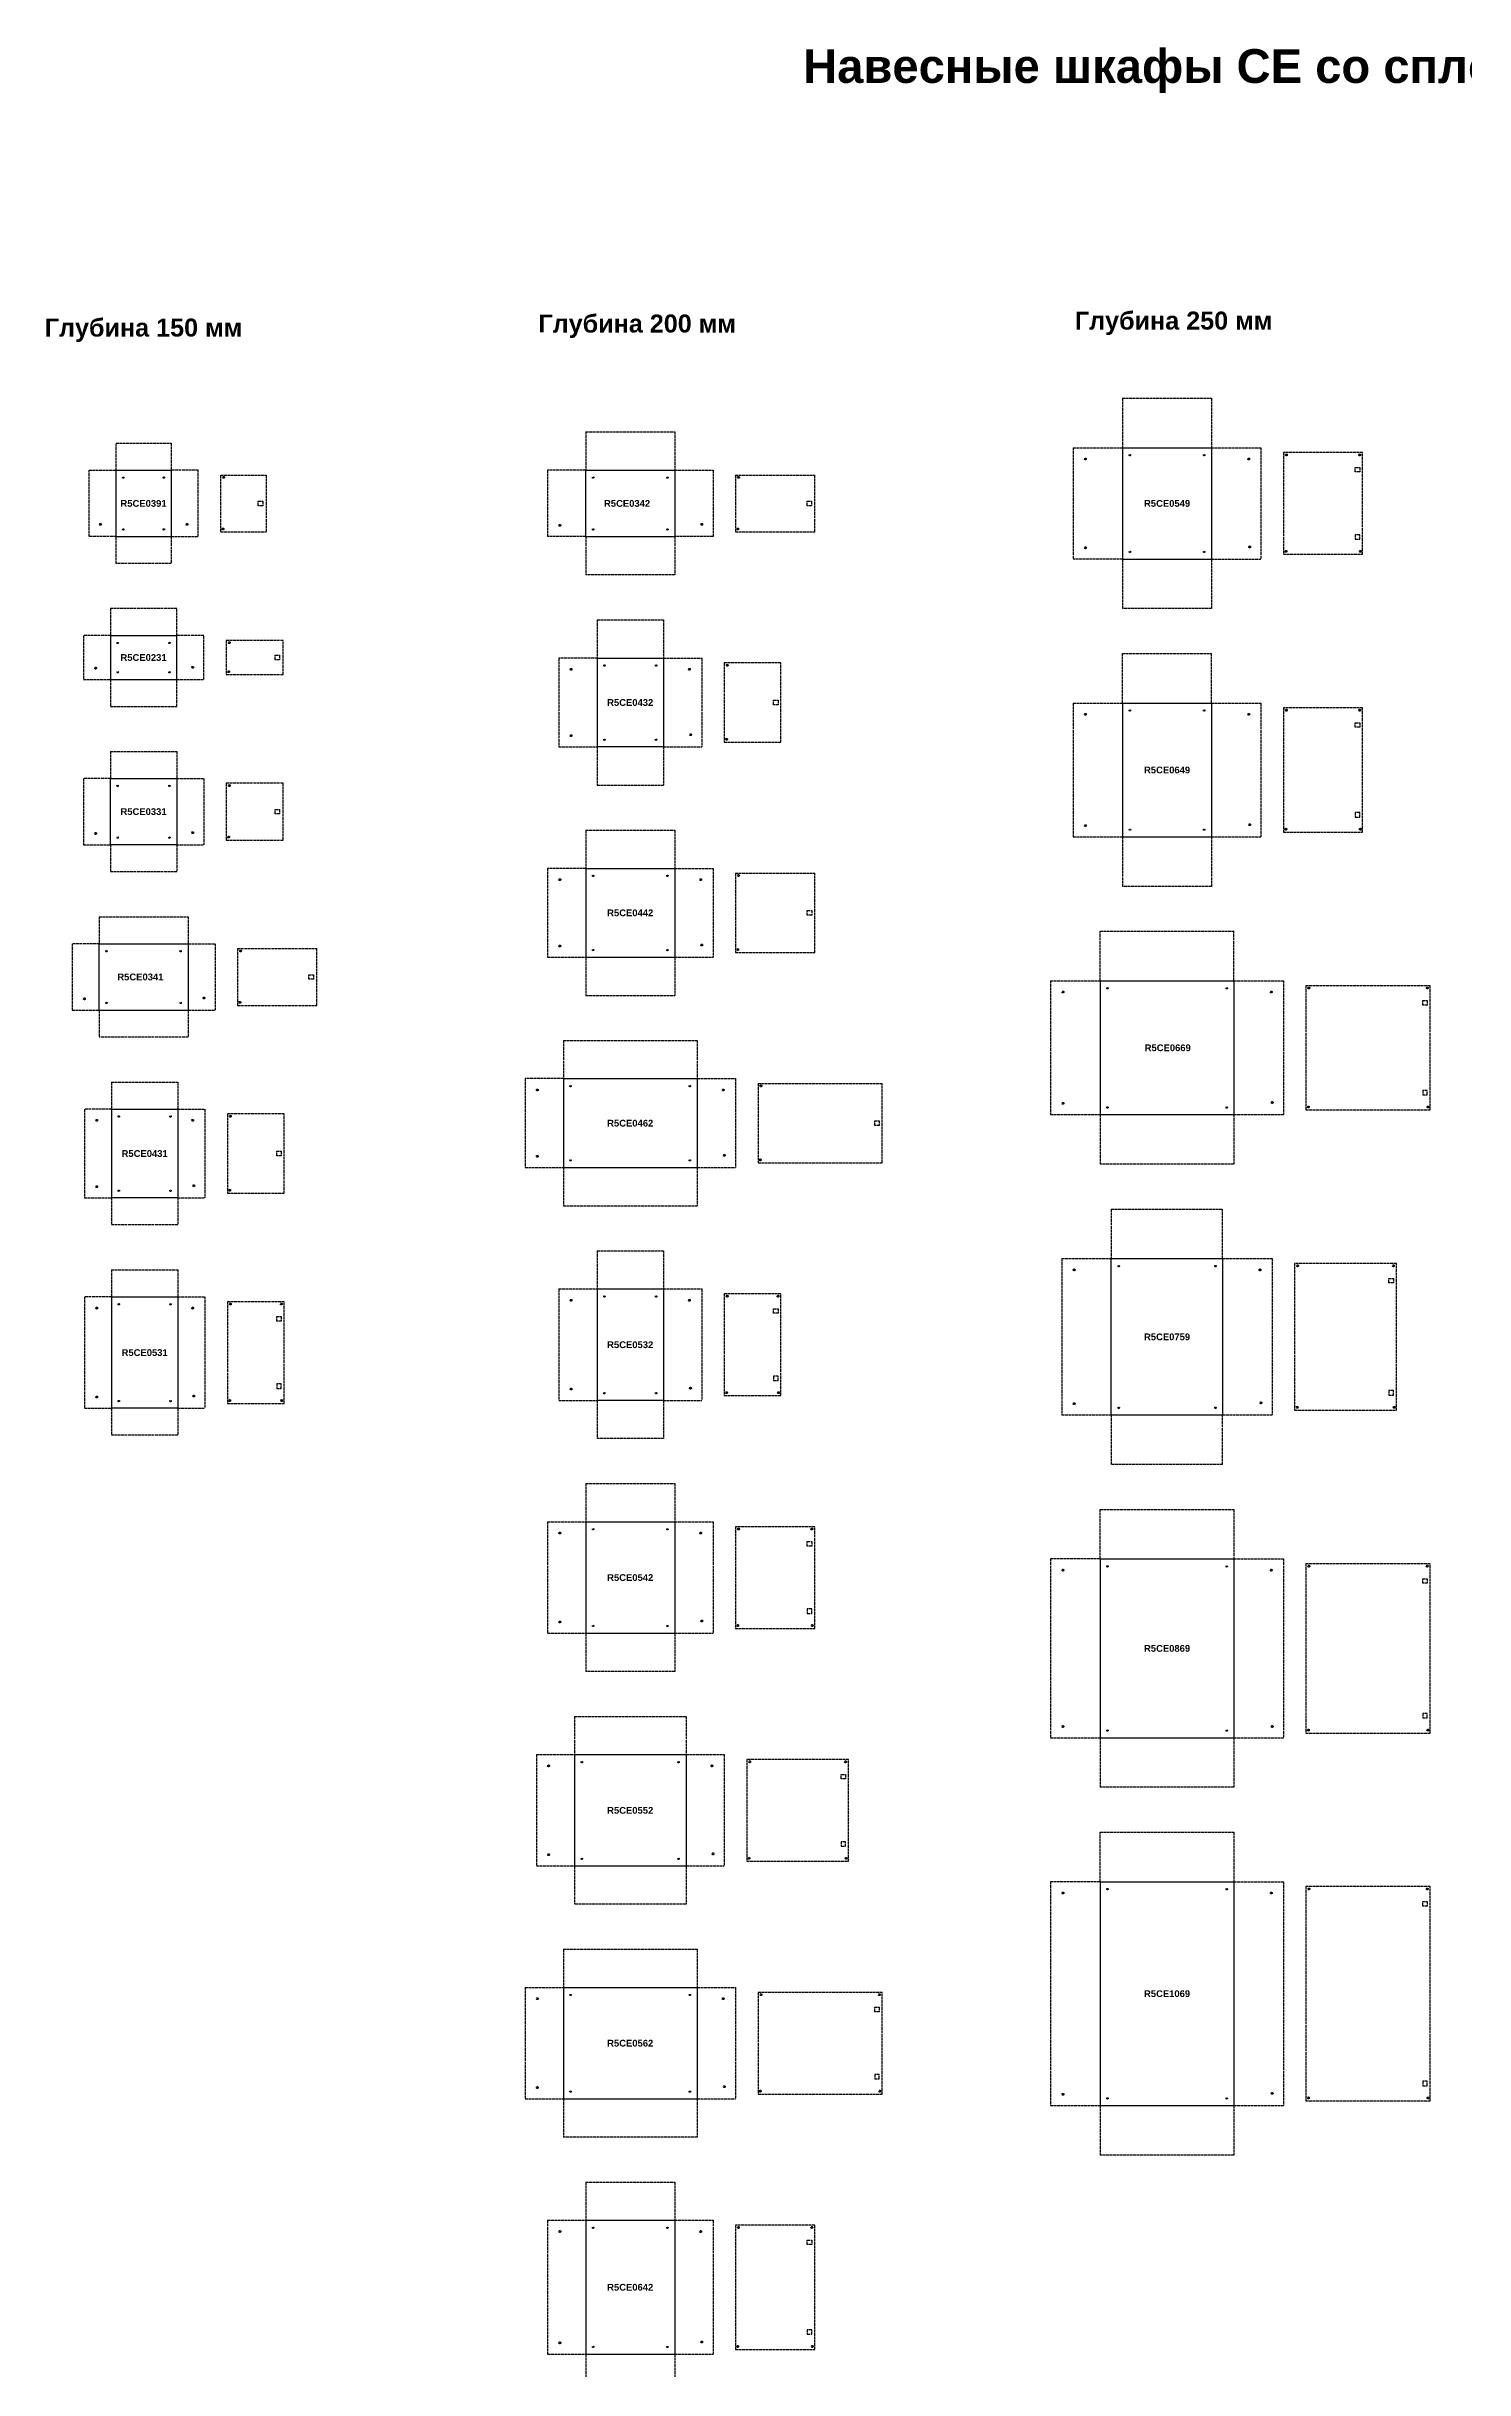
# Model space of a CAD drawing. Header units: millimetres. Extents: x 2534 to 26841, y -1711 to 16753.
# Drawn here: x 2534 to 8836, y 6425 to 16753 of the extents above; entities that cross this region are included whole.
import ezdxf

# ---------------------------------------------------------------- set-up
doc = ezdxf.new("R2010")
doc.units = ezdxf.units.MM
doc.linetypes.add('ACAD_ISO02W100', pattern=[15, 12, -3])
doc.styles.get("Standard").update_dxf_attribs({"font": 'arial.ttf'})

# ---------------------------------------------------------------- blocks, each defined once
blk = doc.blocks.new('A$C11C00261')
at = {"linetype": 'ACAD_ISO02W100', "lineweight": 30}
for p, q in [((0, 20), (20, 20)), ((0, 0), (0, 20)), ((20, 0), (0, 0)), ((20, 20), (20, 0))]:
    blk.add_line(p, q, dxfattribs=at)

msp = doc.modelspace()

# ---------------------------------------------------------------- linework, layer by layer
at = {"linetype": 'ACAD_ISO02W100', "lineweight": 30}
for p, q in [((7316, 15189), (7316, 14969)), ((7316, 15189), (7711, 15189)), ((7711, 15189), (7711, 14969)), ((2843, 14869), (2843, 14989)), ((2843, 14989), (3088, 14989)), ((3088, 14989), (3088, 14869)), ((4931, 15039), (4931, 14869)), ((4931, 15039), (5326, 15039)), ((5326, 15039), (5326, 14869)), ((7096, 14969), (7096, 14474)), ((7096, 14969), (7316, 14969)), ((7711, 14969), (7931, 14969)), ((7931, 14969), (7931, 14474)), ((8383, 14947), (8031, 14947)), ((8031, 14947), (8031, 14495)), ((8383, 14495), (8383, 14947)), ((2723, 14574), (2723, 14869)), ((2723, 14869), (2843, 14869)), ((3208, 14869), (3088, 14869)), ((3208, 14574), (3208, 14869)), ((3308, 14595), (3308, 14847)), ((3308, 14847), (3510, 14847)), ((3510, 14847), (3510, 14595)), ((4931, 14869), (4761, 14869)), ((4761, 14869), (4761, 14574)), ((5326, 14869), (5496, 14869)), ((5496, 14869), (5496, 14574)), ((5596, 14847), (5596, 14595)), ((5596, 14847), (5948, 14847)), ((5948, 14595), (5948, 14847)), ((2843, 14574), (2723, 14574)), ((2843, 14454), (2843, 14574)), ((3088, 14574), (3208, 14574)), ((3088, 14574), (3088, 14454)), ((3308, 14595), (3510, 14595)), ((4931, 14574), (4761, 14574)), ((4931, 14574), (4931, 14404)), ((5496, 14574), (5326, 14574)), ((5326, 14574), (5326, 14404)), ((5596, 14595), (5948, 14595)), ((7316, 14474), (7096, 14474)), ((7316, 14474), (7316, 14254)), ((7711, 14474), (7711, 14254)), ((7711, 14474), (7931, 14474)), ((8031, 14495), (8383, 14495)), ((3088, 14454), (2843, 14454)), ((5326, 14404), (4931, 14404)), ((3113, 14254), (2818, 14254)), ((2818, 14254), (2818, 14134)), ((3113, 14134), (3113, 14254)), ((7711, 14254), (7316, 14254)), ((4981, 14204), (4981, 14034)), ((4981, 14204), (5276, 14204)), ((5276, 14204), (5276, 14034)), ((2818, 14134), (2698, 14134)), ((2698, 14134), (2698, 13939)), ((3233, 14134), (3113, 14134)), ((3233, 13939), (3233, 14134)), ((3585, 14112), (3333, 14112)), ((3333, 14112), (3333, 13960)), ((3585, 13960), (3585, 14112)), ((7316, 14054), (7711, 14054)), ((7316, 13834), (7316, 14054)), ((7711, 13834), (7711, 14054)), ((3333, 13960), (3585, 13960)), ((4811, 14034), (4811, 13639)), ((4981, 14034), (4811, 14034)), ((5276, 14034), (5446, 14034)), ((5446, 14034), (5446, 13639)), ((5798, 14012), (5546, 14012)), ((5546, 14012), (5546, 13660)), ((5798, 13660), (5798, 14012)), ((2698, 13939), (2818, 13939)), ((2818, 13939), (2818, 13819)), ((3113, 13819), (3113, 13939)), ((3113, 13939), (3233, 13939)), ((2818, 13819), (3113, 13819)), ((7096, 13834), (7096, 13239)), ((7096, 13834), (7316, 13834)), ((7711, 13834), (7931, 13834)), ((7931, 13834), (7931, 13239)), ((8383, 13812), (8031, 13812)), ((8031, 13812), (8031, 13260)), ((8383, 13260), (8383, 13812)), ((4811, 13639), (4981, 13639)), ((4981, 13639), (4981, 13469)), ((5276, 13639), (5446, 13639)), ((5276, 13639), (5276, 13469)), ((5546, 13660), (5798, 13660)), ((2818, 13619), (2818, 13499)), ((2818, 13619), (3113, 13619)), ((3113, 13619), (3113, 13499)), ((2818, 13499), (2698, 13499)), ((2698, 13499), (2698, 13204)), ((3113, 13499), (3233, 13499)), ((3233, 13499), (3233, 13204)), ((3585, 13477), (3333, 13477)), ((3333, 13477), (3333, 13225)), ((3585, 13225), (3585, 13477)), ((4981, 13469), (5276, 13469)), ((3333, 13225), (3585, 13225)), ((4931, 13269), (4931, 13099)), ((4931, 13269), (5326, 13269)), ((5326, 13269), (5326, 13099)), ((7096, 13239), (7316, 13239)), ((7316, 13239), (7316, 13019)), ((7711, 13239), (7931, 13239)), ((7711, 13239), (7711, 13019)), ((8031, 13260), (8383, 13260)), ((2698, 13204), (2818, 13204)), ((2818, 13204), (2818, 13084)), ((3113, 13204), (3233, 13204)), ((3113, 13204), (3113, 13084)), ((3113, 13084), (2818, 13084)), ((4761, 13099), (4761, 12704)), ((4931, 13099), (4761, 13099)), ((5326, 13099), (5496, 13099)), ((5496, 13099), (5496, 12704)), ((5596, 13077), (5596, 12725)), ((5596, 13077), (5948, 13077)), ((5948, 12725), (5948, 13077)), ((7711, 13019), (7316, 13019)), ((2768, 12884), (2768, 12764)), ((2768, 12884), (3163, 12884)), ((3163, 12884), (3163, 12764)), ((7216, 12819), (7811, 12819)), ((7216, 12599), (7216, 12819)), ((7811, 12599), (7811, 12819)), ((2768, 12764), (2648, 12764)), ((2648, 12764), (2648, 12469)), ((3163, 12764), (3283, 12764)), ((3283, 12764), (3283, 12469)), ((3383, 12742), (3383, 12490)), ((3383, 12742), (3735, 12742)), ((3735, 12490), (3735, 12742)), ((4761, 12704), (4931, 12704)), ((4931, 12704), (4931, 12534)), ((5326, 12704), (5496, 12704)), ((5326, 12704), (5326, 12534)), ((5596, 12725), (5948, 12725)), ((4931, 12534), (5326, 12534)), ((6996, 12599), (6996, 12004)), ((6996, 12599), (7216, 12599)), ((7811, 12599), (8031, 12599)), ((8031, 12599), (8031, 12004)), ((8683, 12577), (8131, 12577)), ((8131, 12577), (8131, 12025)), ((8683, 12025), (8683, 12577)), ((2648, 12469), (2768, 12469)), ((2768, 12469), (2768, 12349)), ((3163, 12469), (3283, 12469)), ((3163, 12469), (3163, 12349)), ((3383, 12490), (3735, 12490)), ((3163, 12349), (2768, 12349)), ((4831, 12334), (4831, 12164)), ((4831, 12334), (5426, 12334)), ((5426, 12334), (5426, 12164)), ((2823, 12149), (2823, 12029)), ((2823, 12149), (3118, 12149)), ((3118, 12149), (3118, 12029)), ((4661, 12164), (4661, 11769)), ((4831, 12164), (4661, 12164)), ((5426, 12164), (5596, 12164)), ((5596, 12164), (5596, 11769)), ((5696, 12142), (5696, 11790)), ((5696, 12142), (6248, 12142)), ((6248, 11790), (6248, 12142)), ((2823, 12029), (2703, 12029)), ((2703, 12029), (2703, 11634)), ((3118, 12029), (3238, 12029)), ((3238, 12029), (3238, 11634)), ((3590, 12007), (3338, 12007)), ((3338, 12007), (3338, 11655)), ((3590, 11655), (3590, 12007)), ((6996, 12004), (7216, 12004)), ((7216, 12004), (7216, 11784)), ((7811, 12004), (8031, 12004)), ((7811, 12004), (7811, 11784)), ((8131, 12025), (8683, 12025)), ((5696, 11790), (6248, 11790)), ((7811, 11784), (7216, 11784)), ((4661, 11769), (4831, 11769)), ((4831, 11769), (4831, 11599)), ((5426, 11769), (5596, 11769)), ((5426, 11769), (5426, 11599)), ((2703, 11634), (2823, 11634)), ((2823, 11634), (2823, 11514)), ((3118, 11634), (3238, 11634)), ((3118, 11634), (3118, 11514)), ((3338, 11655), (3590, 11655)), ((4831, 11599), (5426, 11599)), ((7266, 11584), (7266, 11364)), ((7266, 11584), (7761, 11584)), ((7761, 11364), (7761, 11584)), ((3118, 11514), (2823, 11514)), ((4981, 11399), (4981, 11229)), ((4981, 11399), (5276, 11399)), ((5276, 11399), (5276, 11229)), ((7046, 11364), (7046, 10669)), ((7046, 11364), (7266, 11364)), ((7761, 11364), (7981, 11364)), ((7981, 11364), (7981, 10669)), ((2823, 11314), (2823, 11194)), ((2823, 11314), (3118, 11314)), ((3118, 11314), (3118, 11194)), ((8533, 11342), (8081, 11342)), ((8081, 11342), (8081, 10690)), ((8533, 10690), (8533, 11342)), ((2823, 11194), (2703, 11194)), ((2703, 11194), (2703, 10699)), ((3118, 11194), (3238, 11194)), ((3238, 11194), (3238, 10699)), ((3590, 11172), (3338, 11172)), ((3338, 11172), (3338, 10720)), ((3590, 10720), (3590, 11172)), ((4811, 11229), (4811, 10734)), ((4811, 11229), (4981, 11229)), ((5276, 11229), (5446, 11229)), ((5446, 11229), (5446, 10734)), ((5798, 11207), (5546, 11207)), ((5546, 11207), (5546, 10755)), ((5798, 10755), (5798, 11207)), ((5546, 10755), (5798, 10755)), ((2703, 10699), (2823, 10699)), ((2823, 10699), (2823, 10579)), ((3118, 10699), (3238, 10699)), ((3118, 10699), (3118, 10579)), ((3338, 10720), (3590, 10720)), ((4811, 10734), (4981, 10734)), ((4981, 10734), (4981, 10564)), ((5276, 10734), (5446, 10734)), ((5276, 10734), (5276, 10564)), ((7046, 10669), (7266, 10669)), ((7266, 10669), (7266, 10449)), ((7761, 10449), (7761, 10669)), ((7761, 10669), (7981, 10669)), ((8081, 10690), (8533, 10690)), ((3118, 10579), (2823, 10579)), ((5276, 10564), (4981, 10564)), ((7761, 10449), (7266, 10449)), ((4931, 10364), (4931, 10194)), ((4931, 10364), (5326, 10364)), ((5326, 10364), (5326, 10194)), ((7216, 10249), (7811, 10249)), ((7216, 10029), (7216, 10249)), ((7811, 10249), (7811, 10029)), ((4761, 10194), (4761, 9699)), ((4761, 10194), (4931, 10194)), ((5326, 10194), (5496, 10194)), ((5496, 10194), (5496, 9699)), ((5948, 10172), (5596, 10172)), ((5596, 10172), (5596, 9720)), ((5948, 9720), (5948, 10172)), ((6996, 10029), (6996, 9234)), ((7216, 10029), (6996, 10029)), ((7811, 10029), (8031, 10029)), ((8031, 10029), (8031, 9234)), ((8683, 10007), (8131, 10007)), ((8131, 10007), (8131, 9255)), ((8683, 9255), (8683, 10007)), ((5596, 9720), (5948, 9720)), ((4761, 9699), (4931, 9699)), ((4931, 9699), (4931, 9529)), ((5326, 9699), (5496, 9699)), ((5326, 9699), (5326, 9529)), ((5326, 9529), (4931, 9529)), ((4881, 9329), (4881, 9159)), ((4881, 9329), (5376, 9329)), ((5376, 9329), (5376, 9159)), ((6996, 9234), (7216, 9234)), ((7216, 9234), (7216, 9014)), ((7811, 9234), (8031, 9234)), ((7811, 9234), (7811, 9014)), ((8131, 9255), (8683, 9255)), ((4711, 9159), (4711, 8664)), ((4711, 9159), (4881, 9159)), ((5376, 9159), (5546, 9159)), ((5546, 9159), (5546, 8664)), ((6098, 9137), (5646, 9137)), ((5646, 9137), (5646, 8685)), ((6098, 8685), (6098, 9137)), ((7811, 9014), (7216, 9014)), ((7216, 8814), (7811, 8814)), ((7216, 8594), (7216, 8814)), ((7811, 8814), (7811, 8594)), ((5646, 8685), (6098, 8685)), ((4711, 8664), (4881, 8664)), ((4881, 8664), (4881, 8494)), ((5376, 8664), (5546, 8664)), ((5376, 8664), (5376, 8494)), ((6996, 8594), (6996, 7599)), ((7216, 8594), (6996, 8594)), ((7811, 8594), (8031, 8594)), ((8031, 8594), (8031, 7599)), ((8683, 8572), (8131, 8572)), ((8131, 8572), (8131, 7620)), ((8683, 7620), (8683, 8572)), ((5376, 8494), (4881, 8494)), ((4831, 8294), (4831, 8124)), ((4831, 8294), (5426, 8294)), ((5426, 8294), (5426, 8124)), ((4661, 8124), (4661, 7629)), ((4661, 8124), (4831, 8124)), ((5426, 8124), (5596, 8124)), ((5596, 8124), (5596, 7629)), ((6248, 8102), (5696, 8102)), ((5696, 8102), (5696, 7650)), ((6248, 7650), (6248, 8102)), ((5696, 7650), (6248, 7650)), ((4661, 7629), (4831, 7629)), ((4831, 7629), (4831, 7459)), ((5426, 7629), (5596, 7629)), ((5426, 7629), (5426, 7459)), ((6996, 7599), (7216, 7599)), ((7216, 7599), (7216, 7379)), ((7811, 7599), (8031, 7599)), ((7811, 7599), (7811, 7379)), ((8131, 7620), (8683, 7620)), ((5426, 7459), (4831, 7459)), ((7811, 7379), (7216, 7379)), ((4931, 7259), (4931, 7089)), ((4931, 7259), (5326, 7259)), ((5326, 7259), (5326, 7089)), ((4761, 7089), (4761, 6494)), ((4761, 7089), (4931, 7089)), ((5326, 7089), (5496, 7089)), ((5496, 7089), (5496, 6494)), ((5948, 7067), (5596, 7067)), ((5596, 7067), (5596, 6515)), ((5948, 6515), (5948, 7067)), ((5596, 6515), (5948, 6515)), ((4761, 6494), (4931, 6494)), ((4931, 6494), (4931, 6324)), ((5326, 6494), (5496, 6494)), ((5326, 6494), (5326, 6324))]:
    msp.add_line(p, q, dxfattribs=at)
at = {"lineweight": 30}
for p, q in [((7316, 14969), (7711, 14969)), ((7316, 14969), (7316, 14474)), ((7711, 14969), (7711, 14474)), ((2843, 14574), (2843, 14869)), ((2843, 14869), (3088, 14869)), ((3088, 14869), (3088, 14574)), ((4931, 14574), (4931, 14869)), ((4931, 14869), (5326, 14869)), ((5326, 14869), (5326, 14574)), ((2843, 14574), (3088, 14574)), ((4931, 14574), (5326, 14574)), ((7316, 14474), (7711, 14474)), ((2818, 14134), (3113, 14134)), ((2818, 14134), (2818, 13939)), ((3113, 13939), (3113, 14134)), ((4981, 14034), (5276, 14034)), ((4981, 14034), (4981, 13639)), ((5276, 14034), (5276, 13639)), ((2818, 13939), (3113, 13939)), ((7316, 13834), (7711, 13834)), ((7316, 13834), (7316, 13239)), ((7711, 13834), (7711, 13239)), ((5276, 13639), (4981, 13639)), ((2818, 13499), (3113, 13499)), ((2818, 13204), (2818, 13499)), ((3113, 13499), (3113, 13204)), ((7316, 13239), (7711, 13239)), ((3113, 13204), (2818, 13204)), ((4931, 13099), (5326, 13099)), ((4931, 13099), (4931, 12704)), ((5326, 13099), (5326, 12704)), ((2768, 12469), (2768, 12764)), ((2768, 12764), (3163, 12764)), ((3163, 12764), (3163, 12469)), ((4931, 12704), (5326, 12704)), ((7216, 12599), (7811, 12599)), ((7216, 12599), (7216, 12004)), ((7811, 12599), (7811, 12004)), ((2768, 12469), (3163, 12469)), ((4831, 12164), (5426, 12164)), ((4831, 12164), (4831, 11769)), ((5426, 12164), (5426, 11769)), ((2823, 12029), (3118, 12029)), ((2823, 12029), (2823, 11634)), ((3118, 12029), (3118, 11634)), ((7216, 12004), (7811, 12004)), ((4831, 11769), (5426, 11769)), ((3118, 11634), (2823, 11634)), ((7266, 11364), (7761, 11364)), ((7266, 10669), (7266, 11364)), ((7761, 11364), (7761, 10669)), ((2823, 11194), (3118, 11194)), ((2823, 11194), (2823, 10699)), ((3118, 11194), (3118, 10699)), ((4981, 11229), (5276, 11229)), ((4981, 11229), (4981, 10734)), ((5276, 11229), (5276, 10734)), ((3118, 10699), (2823, 10699)), ((5276, 10734), (4981, 10734)), ((7266, 10669), (7761, 10669)), ((4931, 10194), (5326, 10194)), ((4931, 10194), (4931, 9699)), ((5326, 10194), (5326, 9699)), ((7216, 10029), (7811, 10029)), ((7216, 10029), (7216, 9234)), ((7811, 10029), (7811, 9234)), ((4931, 9699), (5326, 9699)), ((7216, 9234), (7811, 9234)), ((4881, 9159), (5376, 9159)), ((4881, 9159), (4881, 8664)), ((5376, 9159), (5376, 8664)), ((4881, 8664), (5376, 8664)), ((7216, 8594), (7811, 8594)), ((7216, 8594), (7216, 7599)), ((7811, 8594), (7811, 7599)), ((4831, 8124), (5426, 8124)), ((4831, 8124), (4831, 7629)), ((5426, 8124), (5426, 7629)), ((4831, 7629), (5426, 7629)), ((7216, 7599), (7811, 7599)), ((4931, 7089), (5326, 7089)), ((4931, 7089), (4931, 6494)), ((5326, 7089), (5326, 6494)), ((4931, 6494), (5326, 6494))]:
    msp.add_line(p, q, dxfattribs=at)
at = {"linetype": 'ACAD_ISO02W100', "lineweight": 30}
for centre, radius in [((7151, 14919), 4), ((7349, 14936), 3), ((7679, 14936), 3), ((7877, 14919), 4), ((8044, 14937), 4), ((8370, 14937), 4), ((2875, 14836), 3), ((3055, 14836), 3), ((3321, 14837), 4), ((4963, 14836), 3), ((5293, 14836), 3), ((5609, 14837), 4), ((2773, 14628), 4), ((2875, 14606), 3), ((3055, 14606), 3), ((3158, 14628), 4), ((3318, 14608), 4), ((4815, 14624), 4), ((4963, 14606), 3), ((5293, 14606), 3), ((5446, 14628), 4), ((5606, 14608), 4), ((7151, 14524), 4), ((7349, 14506), 3), ((7679, 14506), 3), ((7881, 14528), 4), ((8042, 14508), 4), ((8373, 14508), 4), ((2850, 14101), 3), ((3080, 14101), 3), ((3346, 14102), 4), ((2752, 13989), 4), ((2850, 13971), 3), ((3080, 13971), 3), ((3183, 13993), 4), ((3343, 13973), 4), ((4865, 13984), 4), ((5013, 14001), 3), ((5243, 14001), 3), ((5391, 13984), 4), ((5559, 14002), 4), ((7151, 13784), 4), ((7349, 13801), 3), ((7679, 13801), 3), ((7877, 13784), 4), ((8044, 13802), 4), ((8370, 13802), 4), ((4865, 13689), 4), ((5013, 13671), 3), ((5243, 13671), 3), ((5396, 13693), 4), ((5556, 13673), 4), ((2850, 13466), 3), ((3080, 13466), 3), ((3346, 13467), 4), ((2752, 13254), 4), ((2850, 13236), 3), ((3080, 13236), 3), ((3183, 13258), 4), ((3343, 13238), 4), ((7151, 13289), 4), ((7349, 13271), 3), ((7679, 13271), 3), ((7881, 13293), 4), ((8042, 13273), 4), ((8373, 13273), 4), ((4815, 13049), 4), ((4963, 13066), 3), ((5293, 13066), 3), ((5441, 13049), 4), ((5609, 13067), 4), ((2800, 12731), 3), ((3130, 12731), 3), ((3396, 12732), 4), ((4815, 12754), 4), ((4963, 12736), 3), ((5293, 12736), 3), ((5446, 12758), 4), ((5606, 12738), 4), ((2702, 12519), 4), ((2800, 12501), 3), ((3130, 12501), 3), ((3233, 12523), 4), ((3393, 12503), 4), ((7051, 12549), 4), ((7249, 12566), 3), ((7779, 12566), 3), ((7977, 12549), 4), ((8144, 12567), 4), ((8670, 12567), 4), ((4715, 12114), 4), ((4863, 12131), 3), ((5393, 12131), 3), ((5541, 12114), 4), ((5709, 12132), 4), ((2757, 11979), 4), ((2855, 11996), 3), ((3085, 11996), 3), ((3183, 11979), 4), ((3351, 11997), 4), ((7051, 12054), 4), ((7249, 12036), 3), ((7779, 12036), 3), ((7981, 12058), 4), ((8142, 12038), 4), ((8673, 12038), 4), ((4715, 11819), 4), ((4863, 11801), 3), ((5393, 11801), 3), ((5546, 11823), 4), ((5706, 11803), 4), ((2757, 11684), 4), ((3188, 11688), 4), ((3348, 11668), 4), ((2855, 11666), 3), ((3085, 11666), 3), ((7101, 11314), 4), ((7299, 11331), 3), ((7729, 11331), 3), ((7927, 11314), 4), ((8094, 11332), 4), ((8520, 11332), 4), ((2855, 11161), 3), ((3085, 11161), 3), ((3351, 11162), 4), ((3577, 11162), 4), ((4865, 11179), 4), ((5013, 11196), 3), ((5243, 11196), 3), ((5391, 11179), 4), ((5559, 11197), 4), ((5785, 11197), 4), ((2757, 11144), 4), ((3183, 11144), 4), ((2757, 10749), 4), ((3188, 10753), 4), ((4865, 10784), 4), ((5013, 10766), 3), ((5243, 10766), 3), ((5396, 10788), 4), ((5556, 10768), 4), ((5787, 10768), 4), ((2855, 10731), 3), ((3085, 10731), 3), ((3348, 10733), 4), ((3579, 10733), 4), ((7101, 10719), 4), ((7299, 10701), 3), ((7729, 10701), 3), ((7931, 10723), 4), ((8092, 10703), 4), ((8523, 10703), 4), ((4815, 10144), 4), ((4963, 10161), 3), ((5293, 10161), 3), ((5441, 10144), 4), ((5609, 10162), 4), ((5935, 10162), 4), ((7051, 9979), 4), ((7249, 9996), 3), ((7779, 9996), 3), ((7977, 9979), 4), ((8144, 9997), 4), ((8670, 9997), 4), ((4815, 9749), 4), ((4963, 9731), 3), ((5293, 9731), 3), ((5446, 9753), 4), ((5606, 9733), 4), ((5937, 9733), 4), ((7051, 9284), 4), ((7249, 9266), 3), ((7779, 9266), 3), ((7981, 9284), 4), ((8142, 9268), 4), ((8673, 9268), 4), ((4765, 9109), 4), ((4913, 9126), 3), ((5343, 9126), 3), ((5491, 9109), 4), ((5659, 9127), 4), ((6085, 9127), 4), ((4765, 8714), 4), ((4913, 8696), 3), ((5343, 8696), 3), ((5496, 8718), 4), ((5656, 8698), 4), ((6087, 8698), 4), ((7051, 8544), 4), ((7249, 8561), 3), ((7779, 8561), 3), ((7977, 8544), 4), ((8144, 8562), 4), ((8670, 8562), 4), ((4715, 8074), 4), ((4863, 8091), 3), ((5393, 8091), 3), ((5541, 8074), 4), ((5709, 8092), 4), ((6235, 8092), 4), ((4715, 7679), 4), ((4863, 7661), 3), ((5393, 7661), 3), ((5546, 7683), 4), ((5706, 7663), 4), ((6237, 7663), 4), ((7051, 7649), 4), ((7981, 7653), 4), ((7249, 7631), 3), ((7779, 7631), 3), ((8142, 7633), 4), ((8673, 7633), 4), ((4815, 7039), 4), ((4963, 7056), 3), ((5293, 7056), 3), ((5441, 7039), 4), ((5609, 7057), 4), ((5935, 7057), 4), ((4815, 6544), 4), ((4963, 6526), 3), ((5293, 6526), 3), ((5446, 6548), 4), ((5606, 6528), 4), ((5937, 6528), 4)]:
    msp.add_circle(centre, radius, dxfattribs=at)

# ---------------------------------------------------------------- block references
for p in [(8350, 14861), (3475, 14711), (5914, 14711), (3550, 14026), (5765, 13826), (8350, 13726), (3550, 13341), (5915, 12891), (3700, 12606), (8650, 12491), (6215, 11956), (3557, 11821), (8500, 11256), (3557, 11086), (5765, 11121), (5915, 10086), (8650, 9921), (6065, 9051), (8650, 8486), (6215, 8016), (5915, 6981)]:
    msp.add_blockref('A$C11C00261', p, dxfattribs=at)
at = {"linetype": 'ACAD_ISO02W100', "lineweight": 30, "xscale": -1, "rotation": 180}
for p in [(8350, 14582), (8350, 13347), (8650, 12112), (3557, 10807), (5765, 10842), (8500, 10777), (5915, 9807), (8650, 9342), (6065, 8772), (6215, 7737), (8650, 7707), (5915, 6602)]:
    msp.add_blockref('A$C11C00261', p, dxfattribs=at)

# ---------------------------------------------------------------- texts
at = {"attachment_point": 5}
for s, width, insert, char_height in [('{\\fArial|b1|i0|c204|p34;Навесные шкафы CE со сплошной дверью}', 4820.6, (8153, 16643), 150), ('{\\fArial|b1|i0|c204|p34;Глубина 150 мм}', 882.47, (2965, 15491), 80), ('{\\fArial|b1|i0|c204|p34;Глубина 200 мм}', 893.3, (5159, 15509), 80), ('{\\fArial|b1|i0|c204|p34;Глубина 250 мм}', 889.28, (7543, 15522), 80)]:
    msp.add_mtext_dynamic_manual_height_columns(s, width=width, gutter_width=12.5, heights=[0], dxfattribs=dict(at, insert=insert, char_height=char_height))
at = {"linetype": 'ACAD_ISO02W100', "char_height": 30, "attachment_point": 5}
for s, insert in [('{\\f@Arial Unicode MS|b1|i0|c204|p34;R5\\f@Arial Unicode MS|b1|i0|c0|p34;CE\\f@Arial Unicode MS|b1|i0|c204|p34;0391}', (2965, 14721)), ('{\\f@Arial Unicode MS|b1|i0|c204|p34;R5\\f@Arial Unicode MS|b1|i0|c0|p34;CE\\f@Arial Unicode MS|b1|i0|c204|p34;0342}', (5114, 14721)), ('{\\f@Arial Unicode MS|b1|i0|c204|p34;R5\\f@Arial Unicode MS|b1|i0|c0|p34;CE\\f@Arial Unicode MS|b1|i0|c204|p34;0549}', (7514, 14721)), ('{\\f@Arial Unicode MS|b1|i0|c204|p34;R5\\f@Arial Unicode MS|b1|i0|c0|p34;CE\\f@Arial Unicode MS|b1|i0|c204|p34;0231}', (2965, 14036)), ('{\\f@Arial Unicode MS|b1|i0|c204|p34;R5\\f@Arial Unicode MS|b1|i0|c0|p34;CE\\f@Arial Unicode MS|b1|i0|c204|p34;0432}', (5128, 13836)), ('{\\f@Arial Unicode MS|b1|i0|c204|p34;R5\\f@Arial Unicode MS|b1|i0|c0|p34;CE\\f@Arial Unicode MS|b1|i0|c204|p34;0649}', (7514, 13536)), ('{\\f@Arial Unicode MS|b1|i0|c204|p34;R5\\f@Arial Unicode MS|b1|i0|c0|p34;CE\\f@Arial Unicode MS|b1|i0|c204|p34;0331}', (2965, 13351)), ('{\\f@Arial Unicode MS|b1|i0|c204|p34;R5\\f@Arial Unicode MS|b1|i0|c0|p34;CE\\f@Arial Unicode MS|b1|i0|c204|p34;0442}', (5128, 12901)), ('{\\f@Arial Unicode MS|b1|i0|c204|p34;R5\\f@Arial Unicode MS|b1|i0|c0|p34;CE\\f@Arial Unicode MS|b1|i0|c204|p34;0341}', (2951, 12616)), ('{\\f@Arial Unicode MS|b1|i0|c204|p34;R5\\f@Arial Unicode MS|b1|i0|c0|p34;CE\\f@Arial Unicode MS|b1|i0|c204|p34;0669}', (7517, 12301)), ('{\\f@Arial Unicode MS|b1|i0|c204|p34;R5\\f@Arial Unicode MS|b1|i0|c0|p34;CE\\f@Arial Unicode MS|b1|i0|c204|p34;0462}', (5128, 11966)), ('{\\f@Arial Unicode MS|b1|i0|c204|p34;R5\\f@Arial Unicode MS|b1|i0|c0|p34;CE\\f@Arial Unicode MS|b1|i0|c204|p34;0431}', (2970, 11831)), ('{\\f@Arial Unicode MS|b1|i0|c204|p34;R5\\f@Arial Unicode MS|b1|i0|c0|p34;CE\\f@Arial Unicode MS|b1|i0|c204|p34;0531}', (2970, 10946)), ('{\\f@Arial Unicode MS|b1|i0|c204|p34;R5\\f@Arial Unicode MS|b1|i0|c0|p34;CE\\f@Arial Unicode MS|b1|i0|c204|p34;0532}', (5128, 10981)), ('{\\f@Arial Unicode MS|b1|i0|c204|p34;R5\\f@Arial Unicode MS|b1|i0|c0|p34;CE\\f@Arial Unicode MS|b1|i0|c204|p34;0759}', (7514, 11016)), ('{\\f@Arial Unicode MS|b1|i0|c204|p34;R5\\f@Arial Unicode MS|b1|i0|c0|p34;CE\\f@Arial Unicode MS|b1|i0|c204|p34;0542}', (5128, 9946)), ('{\\f@Arial Unicode MS|b1|i0|c204|p34;R5\\f@Arial Unicode MS|b1|i0|c0|p34;CE\\f@Arial Unicode MS|b1|i0|c204|p34;0869}', (7514, 9631)), ('{\\f@Arial Unicode MS|b1|i0|c204|p34;R5\\f@Arial Unicode MS|b1|i0|c0|p34;CE\\f@Arial Unicode MS|b1|i0|c204|p34;0552}', (5128, 8911)), ('{\\f@Arial Unicode MS|b1|i0|c204|p34;R5\\f@Arial Unicode MS|b1|i0|c0|p34;CE\\f@Arial Unicode MS|b1|i0|c204|p34;1069}', (7514, 8096)), ('{\\f@Arial Unicode MS|b1|i0|c204|p34;R5\\f@Arial Unicode MS|b1|i0|c0|p34;CE\\f@Arial Unicode MS|b1|i0|c204|p34;0562}', (5128, 7876)), ('{\\f@Arial Unicode MS|b1|i0|c204|p34;R5\\f@Arial Unicode MS|b1|i0|c0|p34;CE\\f@Arial Unicode MS|b1|i0|c204|p34;0642}', (5128, 6791))]:
    msp.add_mtext_dynamic_manual_height_columns(s, width=205.92, gutter_width=12.5, heights=[0], dxfattribs=dict(at, insert=insert))

doc.saveas('drawing.dxf')
